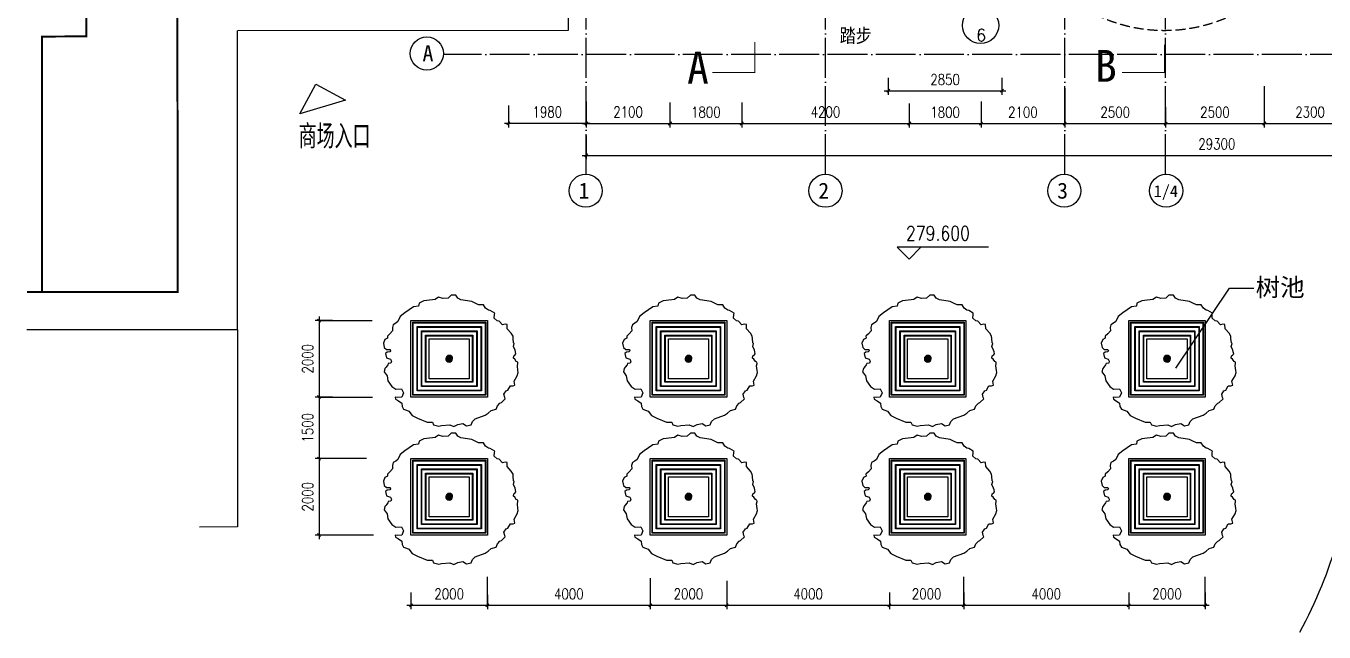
# Model space of a CAD drawing. Extents: x 249174 to 363784, y -3149 to 82603.
# Drawn here: x 249174 to 281724, y 42067 to 57269 of the extents above; entities that cross this region are included whole.
import ezdxf
from ezdxf.enums import TextEntityAlignment as Align

# ---------------------------------------------------------------- set-up
doc = ezdxf.new("R2010")
doc.units = 0
doc.header["$LTSCALE"] = 1000
doc.header["$MEASUREMENT"] = 0
doc.linetypes.add('DASH', pattern=[0.35, 0.25, -0.1])
doc.linetypes.add('DOTE', pattern=[2.42, 2, -0.2, 0.02, -0.2])
doc.layers.get('0').update_dxf_attribs({"linetype": 'CONTINUOUS'})
doc.layers.get('DEFPOINTS').update_dxf_attribs({"color": 6, "linetype": 'CONTINUOUS'})
for name, color, linetype in [('111', 4, 'CONTINUOUS'), ('3', 84, 'CONTINUOUS'), ('7', 7, 'CONTINUOUS'), ('BB', 5, 'CONTINUOUS'), ('DIM', 3, 'CONTINUOUS'), ('DOTE', 4, 'DOTE'), ('LAYER1', 7, 'CONTINUOUS'), ('LAYER7', 8, 'CONTINUOUS'), ('LAYER8', 84, 'CONTINUOUS'), ('PUB_TEXT', 7, 'CONTINUOUS'), ('WALL', 255, 'CONTINUOUS'), ('WINDOW', 84, 'CONTINUOUS'), ('字样', 2, 'CONTINUOUS')]:
    doc.layers.add(name, color=color, linetype=linetype)
doc.styles.add('DIM_FONT', font='SIMPLEX', dxfattribs={"width": 0.8})
doc.styles.add('HZ', font='txt', dxfattribs={"bigfont": 'hztxt'})
doc.styles.add('HZ1', font='txt', dxfattribs={"width": 0.75, "height": 8, "bigfont": 'HZTXT.SHX'})
doc.styles.add('HZTXT', font='SIMSUN.TTF')
doc.styles.add('STSL', font='TIMES.TTF')
doc.dimstyles.new('NORMAL', dxfattribs={"dimtxt": 200, "dimasz": 1, "dimexe": 250, "dimexo": 300, "dimgap": 150, "dimtad": 1, "dimdec": 0, "dimzin": 0, "dimtxsty": 'DIM_FONT', "dimblk": '_DIMX', "dimblk1": '_DIMX', "dimblk2": '_DIMX', "dimsah": 1, "dimcen": 100, "dimdle": 250, "dimclrd": 3, "dimclre": 3, "dimclrt": 7, "dimazin": 3, "dimtfac": 1, "dimtdec": 0, "dimtix": 1, "dimtmove": 0, "dimatfit": 3, "dimtolj": 1, "dimtzin": 0})

# ---------------------------------------------------------------- blocks, each defined once
blk = doc.blocks.new('_OBLIQUE')
at = {"color": 0, "linetype": 'BYBLOCK'}
blk.add_line((-0.5, -0.5), (0.5, 0.5), dxfattribs=at)
blk = doc.blocks.new('*D307')
at = {"color": 3, "linetype": 'BYBLOCK'}
for p, q in [((292221, -130478), (292221, -131515)), ((294519, -130478), (294519, -131515)), ((292121, -131415), (294619, -131415))]:
    blk.add_line(p, q, dxfattribs=at)
at = {"layer": 'DEFPOINTS', "color": 0, "linetype": 'BYBLOCK'}
for p in [(292221, -130378), (294519, -130378), (294519, -131415)]:
    blk.add_point(p, dxfattribs=at)
at = {"color": 3, "linetype": 'BYBLOCK', "xscale": 75, "yscale": 75, "zscale": 75, "rotation": 180}
blk.add_blockref('_OBLIQUE', (292221, -131415), dxfattribs=at)
at = {"color": 3, "linetype": 'BYBLOCK', "xscale": 75, "yscale": 75, "zscale": 75}
blk.add_blockref('_OBLIQUE', (294519, -131415), dxfattribs=at)
at = {"color": 7, "linetype": 'BYBLOCK', "insert": (293370, -131130), "char_height": 270, "attachment_point": 5, "style": 'DIM_FONT'}
blk.add_mtext('\\A1;2300', dxfattribs=at)
blk = doc.blocks.new('_DIMX')
blk.add_line((-150, 0), (150, 0))
at = {"const_width": 50}
blk.add_lwpolyline([(-70, -70), (70, 70)], dxfattribs=at)
blk = doc.blocks.new('*D295')
at = {"color": 3, "linetype": 'BYBLOCK'}
for p, q in [((275218, -131715), (275218, -132315)), ((304579, -131853), (304579, -132315)), ((275118, -132215), (304679, -132215))]:
    blk.add_line(p, q, dxfattribs=at)
at = {"layer": 'DEFPOINTS', "color": 0, "linetype": 'BYBLOCK'}
for p in [(275218, -131615), (304579, -131753), (304579, -132215)]:
    blk.add_point(p, dxfattribs=at)
at = {"color": 3, "linetype": 'BYBLOCK', "xscale": 75, "yscale": 75, "zscale": 75, "rotation": 180}
blk.add_blockref('_OBLIQUE', (275218, -132215), dxfattribs=at)
at = {"color": 3, "linetype": 'BYBLOCK', "xscale": 75, "yscale": 75, "zscale": 75}
blk.add_blockref('_OBLIQUE', (304579, -132215), dxfattribs=at)
at = {"color": 7, "linetype": 'BYBLOCK', "insert": (291032, -131930), "char_height": 270, "attachment_point": 5, "style": 'DIM_FONT'}
blk.add_mtext('\\A1;29300', dxfattribs=at)
blk = doc.blocks.new('A$C145008A3')
at = {"layer": 'LAYER7'}
h = blk.add_hatch(dxfattribs=at)
h.set_pattern_fill('ANSI31', color=256, style=0)
h.set_pattern_definition([(45, (-105682.65304, 2901.07891), (-0.08838834765, 0.08838834765), [])])
h.paths.add_polyline_path([(750, 672, 1), (678, 672, 1)])
blk.add_circle((714, 672), 36.4, dxfattribs=at)
at = {"layer": 'LAYER8'}
blk.add_lwpolyline([(683, 19), (593, 12), (562, 8), (507, 23), (496, 54), (440, 52), (337, 100), (281, 129), (246, 177), (219, 190), (189, 200), (175, 230), (172, 264), (137, 290), (106, 310), (103, 331), (72, 342), (49, 376), (51, 423), (69, 448), (108, 457), (111, 471), (99, 480), (72, 480), (53, 489), (55, 537), (92, 561), (99, 584), (90, 602), (60, 600), (53, 613), (30, 634), (16, 646), (0, 680), (23, 728), (23, 784), (54, 851), (89, 888), (151, 896), (164, 942), (136, 983), (95, 979), (67, 971), (67, 992), (94, 1017), (125, 1048), (122, 1083), (131, 1115), (159, 1129), (184, 1146), (211, 1198), (262, 1237), (356, 1300), (411, 1307), (418, 1339), (469, 1363), (501, 1363), (591, 1371), (628, 1396), (674, 1382), (730, 1383), (764, 1414), (813, 1414), (834, 1380), (868, 1359), (983, 1339), (1018, 1323), (1056, 1302), (1109, 1299), (1130, 1264), (1161, 1241), (1178, 1237), (1227, 1206), (1223, 1193), (1221, 1154), (1252, 1123), (1272, 1120), (1307, 1078), (1335, 1085), (1356, 1083), (1356, 1037), (1398, 989), (1416, 954), (1417, 931), (1420, 882), (1429, 859), (1431, 845), (1418, 833), (1405, 806), (1393, 792), (1401, 770), (1414, 765), (1429, 751), (1428, 731), (1427, 713), (1417, 670), (1431, 640), (1425, 632), (1430, 583), (1433, 560), (1421, 523), (1387, 469), (1394, 424), (1373, 418), (1345, 420), (1317, 374), (1297, 367), (1271, 332), (1280, 294), (1286, 281), (1242, 244), (1225, 237), (1199, 209), (1183, 171), (1132, 160), (1098, 134), (1066, 112), (955, 74), (924, 48), (909, 11), (861, 4), (822, 29), (767, 21), (724, 0)], close=True, dxfattribs=at)
blk = doc.blocks.new('A$C5CEE05E3')
at = {"layer": 'LAYER1', "xscale": 1.495, "yscale": 1.495, "zscale": 1.495}
blk.add_blockref('A$C145008A3', (0, 0), dxfattribs=at)
blk = doc.blocks.new('TREE-1')
at = {"layer": 'LAYER1'}
blk.add_lwpolyline([(799, -800), (-800, -800), (-800, 799), (799, 799)], close=True, dxfattribs=at)
at = {"layer": 'LAYER7'}
for points in [[(762, -762), (-762, -762), (-762, 762), (762, 762)], [(751, -752), (-752, -752), (-752, 751), (751, 751)], [(672, -672), (-672, -672), (-672, 672), (672, 672)], [(661, -662), (-662, -662), (-662, 661), (661, 661)], [(581, -582), (-582, -582), (-582, 581), (581, 581)], [(571, -572), (-572, -572), (-572, 571), (571, 571)], [(491, -492), (-492, -492), (-492, 491), (491, 491)], [(481, -482), (-482, -482), (-482, 481), (481, 481)], [(419, -420), (-420, -420), (-420, 419), (419, 419)]]:
    blk.add_lwpolyline(points, close=True, dxfattribs=at)
at = {"layer": 'LAYER7', "xscale": -1.3, "yscale": 1.3, "zscale": 1.3, "rotation": 190.6488377411319}
blk.add_blockref('A$C5CEE05E3', (-1605, 1027), dxfattribs=at)
blk = doc.blocks.new('A$C269D3559')
at = {"layer": 'DOTE', "linetype": 'BYBLOCK', "xscale": 1.2, "yscale": 1.2, "zscale": 1.2}
blk.add_blockref('TREE-1', (1653, 1696), dxfattribs=at)
blk = doc.blocks.new('*D312')
at = {"color": 3, "linetype": 'BYBLOCK'}
for p, q in [((276823, -142819), (276823, -143600)), ((278742, -142885), (278742, -143600)), ((276723, -143500), (278842, -143500))]:
    blk.add_line(p, q, dxfattribs=at)
at = {"layer": 'DEFPOINTS', "color": 0, "linetype": 'BYBLOCK'}
for p in [(276823, -142719), (278742, -142785), (278742, -143500)]:
    blk.add_point(p, dxfattribs=at)
at = {"color": 3, "linetype": 'BYBLOCK', "xscale": 75, "yscale": 75, "zscale": 75, "rotation": 180}
blk.add_blockref('_OBLIQUE', (276823, -143500), dxfattribs=at)
at = {"color": 3, "linetype": 'BYBLOCK', "xscale": 75, "yscale": 75, "zscale": 75}
blk.add_blockref('_OBLIQUE', (278742, -143500), dxfattribs=at)
at = {"color": 7, "linetype": 'BYBLOCK', "insert": (277782, -143215), "char_height": 270, "attachment_point": 5, "style": 'DIM_FONT'}
blk.add_mtext('\\A1;2000', dxfattribs=at)
blk = doc.blocks.new('*D283')
at = {"color": 3, "linetype": 'BYBLOCK'}
for p, q in [((275218, -130863), (275218, -131513)), ((277318, -130886), (277318, -131513)), ((275118, -131413), (277418, -131413))]:
    blk.add_line(p, q, dxfattribs=at)
at = {"layer": 'DEFPOINTS', "color": 0, "linetype": 'BYBLOCK'}
for p in [(275218, -130763), (277318, -130786), (277318, -131413)]:
    blk.add_point(p, dxfattribs=at)
at = {"color": 3, "linetype": 'BYBLOCK', "xscale": 75, "yscale": 75, "zscale": 75, "rotation": 180}
blk.add_blockref('_OBLIQUE', (275218, -131413), dxfattribs=at)
at = {"color": 3, "linetype": 'BYBLOCK', "xscale": 75, "yscale": 75, "zscale": 75}
blk.add_blockref('_OBLIQUE', (277318, -131413), dxfattribs=at)
at = {"color": 7, "linetype": 'BYBLOCK', "insert": (276268, -131128), "char_height": 270, "attachment_point": 5, "style": 'DIM_FONT'}
blk.add_mtext('\\A1;2100', dxfattribs=at)
blk = doc.blocks.new('*D281')
at = {"color": 3, "linetype": 'BYBLOCK'}
for p, q in [((268854, -136358), (268418, -136358)), ((268518, -136258), (268518, -138377)), ((268854, -138277), (268418, -138277))]:
    blk.add_line(p, q, dxfattribs=at)
at = {"layer": 'DEFPOINTS', "color": 0, "linetype": 'BYBLOCK'}
for p in [(268954, -136358), (268518, -138277), (268954, -138277)]:
    blk.add_point(p, dxfattribs=at)
at = {"color": 3, "linetype": 'BYBLOCK', "xscale": 75, "yscale": 75, "zscale": 75}
for p, rotation in [((268518, -136358), 90), ((268518, -138277), 270)]:
    blk.add_blockref('_OBLIQUE', p, dxfattribs=dict(at, rotation=rotation))
at = {"color": 7, "linetype": 'BYBLOCK', "insert": (268233, -137317), "char_height": 270, "attachment_point": 5, "rotation": 90, "style": 'DIM_FONT'}
blk.add_mtext('\\A1;2000', dxfattribs=at)
blk = doc.blocks.new('*D280')
at = {"color": 3, "linetype": 'BYBLOCK'}
for p, q in [((269710, -139819), (268418, -139819)), ((268518, -139719), (268518, -141838)), ((269882, -141738), (268418, -141738))]:
    blk.add_line(p, q, dxfattribs=at)
at = {"layer": 'DEFPOINTS', "color": 0, "linetype": 'BYBLOCK'}
for p in [(269810, -139819), (268518, -141738), (269982, -141738)]:
    blk.add_point(p, dxfattribs=at)
at = {"color": 3, "linetype": 'BYBLOCK', "xscale": 75, "yscale": 75, "zscale": 75}
for p, rotation in [((268518, -139819), 90), ((268518, -141738), 270)]:
    blk.add_blockref('_OBLIQUE', p, dxfattribs=dict(at, rotation=rotation))
at = {"color": 7, "linetype": 'BYBLOCK', "insert": (268233, -140778), "char_height": 270, "attachment_point": 5, "rotation": 90, "style": 'DIM_FONT'}
blk.add_mtext('\\A1;2000', dxfattribs=at)
blk = doc.blocks.new('*D282')
at = {"color": 3, "linetype": 'BYBLOCK'}
for p, q in [((268854, -138277), (268418, -138277)), ((268518, -138177), (268518, -139919)), ((268854, -139819), (268418, -139819))]:
    blk.add_line(p, q, dxfattribs=at)
at = {"layer": 'DEFPOINTS', "color": 0, "linetype": 'BYBLOCK'}
for p in [(268954, -138277), (268518, -139819), (268954, -139819)]:
    blk.add_point(p, dxfattribs=at)
at = {"color": 3, "linetype": 'BYBLOCK', "xscale": 75, "yscale": 75, "zscale": 75}
for p, rotation in [((268518, -138277), 90), ((268518, -139819), 270)]:
    blk.add_blockref('_OBLIQUE', p, dxfattribs=dict(at, rotation=rotation))
at = {"color": 7, "linetype": 'BYBLOCK', "insert": (268233, -139048), "char_height": 270, "attachment_point": 5, "rotation": 90, "style": 'DIM_FONT'}
blk.add_mtext('\\A1;1500', dxfattribs=at)
blk = doc.blocks.new('*D311')
at = {"color": 3, "linetype": 'BYBLOCK'}
for p, q in [((270823, -143181), (270823, -143600)), ((270723, -143500), (272842, -143500)), ((272742, -143235), (272742, -143600))]:
    blk.add_line(p, q, dxfattribs=at)
at = {"layer": 'DEFPOINTS', "color": 0, "linetype": 'BYBLOCK'}
for p in [(270823, -143081), (272742, -143135), (272742, -143500)]:
    blk.add_point(p, dxfattribs=at)
at = {"color": 3, "linetype": 'BYBLOCK', "xscale": 75, "yscale": 75, "zscale": 75, "rotation": 180}
blk.add_blockref('_OBLIQUE', (270823, -143500), dxfattribs=at)
at = {"color": 3, "linetype": 'BYBLOCK', "xscale": 75, "yscale": 75, "zscale": 75}
blk.add_blockref('_OBLIQUE', (272742, -143500), dxfattribs=at)
at = {"color": 7, "linetype": 'BYBLOCK', "insert": (271782, -143215), "char_height": 270, "attachment_point": 5, "style": 'DIM_FONT'}
blk.add_mtext('\\A1;2000', dxfattribs=at)
blk = doc.blocks.new('*D310')
at = {"color": 3, "linetype": 'BYBLOCK'}
for p, q in [((276823, -142885), (276823, -143600)), ((272642, -143500), (276923, -143500)), ((272742, -143235), (272742, -143600))]:
    blk.add_line(p, q, dxfattribs=at)
at = {"layer": 'DEFPOINTS', "color": 0, "linetype": 'BYBLOCK'}
for p in [(276823, -142785), (272742, -143135), (276823, -143500)]:
    blk.add_point(p, dxfattribs=at)
at = {"color": 3, "linetype": 'BYBLOCK', "xscale": 75, "yscale": 75, "zscale": 75, "rotation": 180}
blk.add_blockref('_OBLIQUE', (272742, -143500), dxfattribs=at)
at = {"color": 3, "linetype": 'BYBLOCK', "xscale": 75, "yscale": 75, "zscale": 75}
blk.add_blockref('_OBLIQUE', (276823, -143500), dxfattribs=at)
at = {"color": 7, "linetype": 'BYBLOCK', "insert": (274782, -143215), "char_height": 270, "attachment_point": 5, "style": 'DIM_FONT'}
blk.add_mtext('\\A1;4000', dxfattribs=at)
blk = doc.blocks.new('*D284')
at = {"color": 3, "linetype": 'BYBLOCK'}
for p, q in [((273266, -130961), (273266, -131513)), ((275218, -130961), (275218, -131513)), ((275318, -131413), (273166, -131413))]:
    blk.add_line(p, q, dxfattribs=at)
at = {"layer": 'DEFPOINTS', "color": 0, "linetype": 'BYBLOCK'}
for p in [(273266, -130861), (275218, -130861), (273266, -131413)]:
    blk.add_point(p, dxfattribs=at)
at = {"color": 3, "linetype": 'BYBLOCK', "xscale": 75, "yscale": 75, "zscale": 75, "rotation": 180}
blk.add_blockref('_OBLIQUE', (273266, -131413), dxfattribs=at)
at = {"color": 3, "linetype": 'BYBLOCK', "xscale": 75, "yscale": 75, "zscale": 75}
blk.add_blockref('_OBLIQUE', (275218, -131413), dxfattribs=at)
at = {"color": 7, "linetype": 'BYBLOCK', "insert": (274242, -131128), "char_height": 270, "attachment_point": 5, "style": 'DIM_FONT'}
blk.add_mtext('\\A1;1980', dxfattribs=at)
blk = doc.blocks.new('*D313')
at = {"color": 3, "linetype": 'BYBLOCK'}
for p, q in [((284684, -143181), (284684, -143600)), ((288823, -143181), (288823, -143600)), ((284584, -143500), (288923, -143500))]:
    blk.add_line(p, q, dxfattribs=at)
at = {"layer": 'DEFPOINTS', "color": 0, "linetype": 'BYBLOCK'}
for p in [(284684, -143081), (288823, -143081), (288823, -143500)]:
    blk.add_point(p, dxfattribs=at)
at = {"color": 3, "linetype": 'BYBLOCK', "xscale": 75, "yscale": 75, "zscale": 75, "rotation": 180}
blk.add_blockref('_OBLIQUE', (284684, -143500), dxfattribs=at)
at = {"color": 3, "linetype": 'BYBLOCK', "xscale": 75, "yscale": 75, "zscale": 75}
blk.add_blockref('_OBLIQUE', (288823, -143500), dxfattribs=at)
at = {"color": 7, "linetype": 'BYBLOCK', "insert": (286754, -143215), "char_height": 270, "attachment_point": 5, "style": 'DIM_FONT'}
blk.add_mtext('\\A1;4000', dxfattribs=at)
blk = doc.blocks.new('*D314')
at = {"color": 3, "linetype": 'BYBLOCK'}
for p, q in [((282823, -143181), (282823, -143600)), ((284684, -143178), (284684, -143600)), ((282723, -143500), (284784, -143500))]:
    blk.add_line(p, q, dxfattribs=at)
at = {"layer": 'DEFPOINTS', "color": 0, "linetype": 'BYBLOCK'}
for p in [(282823, -143081), (284684, -143078), (284684, -143500)]:
    blk.add_point(p, dxfattribs=at)
at = {"color": 3, "linetype": 'BYBLOCK', "xscale": 75, "yscale": 75, "zscale": 75, "rotation": 180}
blk.add_blockref('_OBLIQUE', (282823, -143500), dxfattribs=at)
at = {"color": 3, "linetype": 'BYBLOCK', "xscale": 75, "yscale": 75, "zscale": 75}
blk.add_blockref('_OBLIQUE', (284684, -143500), dxfattribs=at)
at = {"color": 7, "linetype": 'BYBLOCK', "insert": (283754, -143215), "char_height": 270, "attachment_point": 5, "style": 'DIM_FONT'}
blk.add_mtext('\\A1;2000', dxfattribs=at)
blk = doc.blocks.new('*D316')
at = {"color": 3, "linetype": 'BYBLOCK'}
for p, q in [((278742, -142885), (278742, -143600)), ((282823, -143181), (282823, -143600)), ((278642, -143500), (282923, -143500))]:
    blk.add_line(p, q, dxfattribs=at)
at = {"layer": 'DEFPOINTS', "color": 0, "linetype": 'BYBLOCK'}
for p in [(278742, -142785), (282823, -143081), (282823, -143500)]:
    blk.add_point(p, dxfattribs=at)
at = {"color": 3, "linetype": 'BYBLOCK', "xscale": 75, "yscale": 75, "zscale": 75, "rotation": 180}
blk.add_blockref('_OBLIQUE', (278742, -143500), dxfattribs=at)
at = {"color": 3, "linetype": 'BYBLOCK', "xscale": 75, "yscale": 75, "zscale": 75}
blk.add_blockref('_OBLIQUE', (282823, -143500), dxfattribs=at)
at = {"color": 7, "linetype": 'BYBLOCK', "insert": (280782, -143215), "char_height": 270, "attachment_point": 5, "style": 'DIM_FONT'}
blk.add_mtext('\\A1;4000', dxfattribs=at)
blk = doc.blocks.new('*D315')
at = {"color": 3, "linetype": 'BYBLOCK'}
for p, q in [((288823, -143181), (288823, -143600)), ((290742, -143181), (290742, -143600)), ((288723, -143500), (290842, -143500))]:
    blk.add_line(p, q, dxfattribs=at)
at = {"layer": 'DEFPOINTS', "color": 0, "linetype": 'BYBLOCK'}
for p in [(288823, -143081), (290742, -143081), (290742, -143500)]:
    blk.add_point(p, dxfattribs=at)
at = {"color": 3, "linetype": 'BYBLOCK', "xscale": 75, "yscale": 75, "zscale": 75, "rotation": 180}
blk.add_blockref('_OBLIQUE', (288823, -143500), dxfattribs=at)
at = {"color": 3, "linetype": 'BYBLOCK', "xscale": 75, "yscale": 75, "zscale": 75}
blk.add_blockref('_OBLIQUE', (290742, -143500), dxfattribs=at)
at = {"color": 7, "linetype": 'BYBLOCK', "insert": (289782, -143215), "char_height": 270, "attachment_point": 5, "style": 'DIM_FONT'}
blk.add_mtext('\\A1;2000', dxfattribs=at)
blk = doc.blocks.new('*D292')
at = {"color": 3, "linetype": 'BYBLOCK'}
for p, q in [((283318, -130914), (283318, -131519)), ((285118, -130863), (285118, -131519)), ((283218, -131419), (285218, -131419))]:
    blk.add_line(p, q, dxfattribs=at)
at = {"layer": 'DEFPOINTS', "color": 0, "linetype": 'BYBLOCK'}
for p in [(283318, -130814), (285118, -130763), (285118, -131419)]:
    blk.add_point(p, dxfattribs=at)
at = {"color": 3, "linetype": 'BYBLOCK', "xscale": 75, "yscale": 75, "zscale": 75, "rotation": 180}
blk.add_blockref('_OBLIQUE', (283318, -131419), dxfattribs=at)
at = {"color": 3, "linetype": 'BYBLOCK', "xscale": 75, "yscale": 75, "zscale": 75}
blk.add_blockref('_OBLIQUE', (285118, -131419), dxfattribs=at)
at = {"color": 7, "linetype": 'BYBLOCK', "insert": (284218, -131134), "char_height": 270, "attachment_point": 5, "style": 'DIM_FONT'}
blk.add_mtext('\\A1;1800', dxfattribs=at)
blk = doc.blocks.new('*D306')
at = {"color": 3, "linetype": 'BYBLOCK'}
for p, q in [((282793, -130269), (282793, -130697)), ((285643, -130269), (285643, -130697)), ((282693, -130597), (285743, -130597))]:
    blk.add_line(p, q, dxfattribs=at)
at = {"layer": 'DEFPOINTS', "color": 0, "linetype": 'BYBLOCK'}
for p in [(282793, -130169), (285643, -130169), (285643, -130597)]:
    blk.add_point(p, dxfattribs=at)
at = {"color": 3, "linetype": 'BYBLOCK', "xscale": 75, "yscale": 75, "zscale": 75, "rotation": 180}
blk.add_blockref('_OBLIQUE', (282793, -130597), dxfattribs=at)
at = {"color": 3, "linetype": 'BYBLOCK', "xscale": 75, "yscale": 75, "zscale": 75}
blk.add_blockref('_OBLIQUE', (285643, -130597), dxfattribs=at)
at = {"color": 7, "linetype": 'BYBLOCK', "insert": (284218, -130312), "char_height": 270, "attachment_point": 5, "style": 'DIM_FONT'}
blk.add_mtext('\\A1;2850', dxfattribs=at)
blk = doc.blocks.new('*D290')
at = {"color": 3, "linetype": 'BYBLOCK'}
for p, q in [((287218, -130663), (287218, -131519)), ((285118, -130863), (285118, -131519)), ((285018, -131419), (287318, -131419))]:
    blk.add_line(p, q, dxfattribs=at)
at = {"layer": 'DEFPOINTS', "color": 0, "linetype": 'BYBLOCK'}
for p in [(285118, -130763), (287218, -130563), (287218, -131419)]:
    blk.add_point(p, dxfattribs=at)
at = {"color": 3, "linetype": 'BYBLOCK', "xscale": 75, "yscale": 75, "zscale": 75, "rotation": 180}
blk.add_blockref('_OBLIQUE', (285118, -131419), dxfattribs=at)
at = {"color": 3, "linetype": 'BYBLOCK', "xscale": 75, "yscale": 75, "zscale": 75}
blk.add_blockref('_OBLIQUE', (287218, -131419), dxfattribs=at)
at = {"color": 7, "linetype": 'BYBLOCK', "insert": (286168, -131134), "char_height": 270, "attachment_point": 5, "style": 'DIM_FONT'}
blk.add_mtext('\\A1;2100', dxfattribs=at)
blk = doc.blocks.new('*D279')
at = {"color": 3, "linetype": 'BYBLOCK'}
for p, q in [((277318, -130886), (277318, -131518)), ((279118, -130886), (279118, -131518)), ((277218, -131418), (279218, -131418))]:
    blk.add_line(p, q, dxfattribs=at)
at = {"layer": 'DEFPOINTS', "color": 0, "linetype": 'BYBLOCK'}
for p in [(277318, -130786), (279118, -130786), (279118, -131418)]:
    blk.add_point(p, dxfattribs=at)
at = {"color": 3, "linetype": 'BYBLOCK', "xscale": 75, "yscale": 75, "zscale": 75, "rotation": 180}
blk.add_blockref('_OBLIQUE', (277318, -131418), dxfattribs=at)
at = {"color": 3, "linetype": 'BYBLOCK', "xscale": 75, "yscale": 75, "zscale": 75}
blk.add_blockref('_OBLIQUE', (279118, -131418), dxfattribs=at)
at = {"color": 7, "linetype": 'BYBLOCK', "insert": (278218, -131133), "char_height": 270, "attachment_point": 5, "style": 'DIM_FONT'}
blk.add_mtext('\\A1;1800', dxfattribs=at)
blk = doc.blocks.new('*D293')
at = {"color": 3, "linetype": 'BYBLOCK'}
for p, q in [((279118, -130886), (279118, -131513)), ((283318, -130914), (283318, -131513)), ((279018, -131413), (283418, -131413))]:
    blk.add_line(p, q, dxfattribs=at)
at = {"layer": 'DEFPOINTS', "color": 0, "linetype": 'BYBLOCK'}
for p in [(279118, -130786), (283318, -130814), (283318, -131413)]:
    blk.add_point(p, dxfattribs=at)
at = {"color": 3, "linetype": 'BYBLOCK', "xscale": 75, "yscale": 75, "zscale": 75, "rotation": 180}
blk.add_blockref('_OBLIQUE', (279118, -131413), dxfattribs=at)
at = {"color": 3, "linetype": 'BYBLOCK', "xscale": 75, "yscale": 75, "zscale": 75}
blk.add_blockref('_OBLIQUE', (283318, -131413), dxfattribs=at)
at = {"color": 7, "linetype": 'BYBLOCK', "insert": (281218, -131128), "char_height": 270, "attachment_point": 5, "style": 'DIM_FONT'}
blk.add_mtext('\\A1;4200', dxfattribs=at)
blk = doc.blocks.new('*D291')
at = {"color": 3, "linetype": 'BYBLOCK'}
for p, q in [((287218, -130531), (287218, -131519)), ((289747, -131004), (289747, -131519)), ((287118, -131419), (289847, -131419))]:
    blk.add_line(p, q, dxfattribs=at)
at = {"layer": 'DEFPOINTS', "color": 0, "linetype": 'BYBLOCK'}
for p in [(287218, -130431), (289747, -130904), (289747, -131419)]:
    blk.add_point(p, dxfattribs=at)
at = {"color": 3, "linetype": 'BYBLOCK', "xscale": 75, "yscale": 75, "zscale": 75, "rotation": 180}
blk.add_blockref('_OBLIQUE', (287218, -131419), dxfattribs=at)
at = {"color": 3, "linetype": 'BYBLOCK', "xscale": 75, "yscale": 75, "zscale": 75}
blk.add_blockref('_OBLIQUE', (289747, -131419), dxfattribs=at)
at = {"color": 7, "linetype": 'BYBLOCK', "insert": (288483, -131134), "char_height": 270, "attachment_point": 5, "style": 'DIM_FONT'}
blk.add_mtext('\\A1;2500', dxfattribs=at)
blk = doc.blocks.new('*D287')
at = {"color": 3, "linetype": 'BYBLOCK'}
for p, q in [((292221, -130778), (292221, -131519)), ((289747, -131004), (289747, -131519)), ((289647, -131419), (292321, -131419))]:
    blk.add_line(p, q, dxfattribs=at)
at = {"layer": 'DEFPOINTS', "color": 0, "linetype": 'BYBLOCK'}
for p in [(292221, -130678), (289747, -130904), (292221, -131419)]:
    blk.add_point(p, dxfattribs=at)
at = {"color": 3, "linetype": 'BYBLOCK', "xscale": 75, "yscale": 75, "zscale": 75, "rotation": 180}
blk.add_blockref('_OBLIQUE', (289747, -131419), dxfattribs=at)
at = {"color": 3, "linetype": 'BYBLOCK', "xscale": 75, "yscale": 75, "zscale": 75}
blk.add_blockref('_OBLIQUE', (292221, -131419), dxfattribs=at)
at = {"color": 7, "linetype": 'BYBLOCK', "insert": (290984, -131134), "char_height": 270, "attachment_point": 5, "style": 'DIM_FONT'}
blk.add_mtext('\\A1;2500', dxfattribs=at)

msp = doc.modelspace()

# ---------------------------------------------------------------- linework, layer by layer
at = {"layer": '111', "linetype": 'BYBLOCK'}
for p, q in [((278009.8, 48682.4), (279349.6, 50691.4)), ((279349.6, 50691.4), (279962.1, 50691.4))]:
    msp.add_line(p, q, dxfattribs=at)
at = {"layer": '111', "linetype": 'BYBLOCK', "const_width": 25}
for points in [[(266389, 56103.9), (267450, 56103.9), (267450, 56865.7)], [(276660, 56103.9), (277721, 56103.9), (277721, 56801)]]:
    msp.add_lwpolyline(points, dxfattribs=at)
at = {"layer": '3'}
for p, q in [((273309.5, 51717.3), (271020.6, 51717.3)), ((271020.6, 51717.3), (271318.7, 51423.7)), ((271318.7, 51423.7), (271616.8, 51717.3)), ((254477.2, 49647.7), (249199.2, 49647.7)), ((254477.2, 44702.8), (253529.3, 44700.2))]:
    msp.add_line(p, q, dxfattribs=at)
at = {"layer": 'BB'}
msp.add_arc((270550.4, 47747.4), 12000, 331.74822, 356.15941, dxfattribs=at)
at = {"layer": 'DEFPOINTS', "color": 0, "linetype": 'BYBLOCK'}
for p in [(266746.4, 49880.9), (270827.6, 49880.9)]:
    msp.add_point(p, dxfattribs=at)
at = {"layer": 'DIM', "linetype": 'BYBLOCK'}
for p, q in [((256522.7, 49879.4), (257853.4, 49879.4)), ((256508.2, 47962.1), (257867.7, 47962.1)), ((260746.4, 42738.9), (260746.4, 43454.1)), ((272688.8, 42738.9), (272688.8, 43454.1)), ((278746.4, 42707.9), (278746.4, 43454.1))]:
    msp.add_line(p, q, dxfattribs=at)
at = {"layer": 'DOTE', "linetype": 'BYBLOCK'}
msp.add_line((254477.2, 49647.7), (254477.2, 44702.8), dxfattribs=at)
at = {"layer": 'LAYER7', "linetype": 'DOTE', "ltscale": 0.5}
for p, q in [((263222.8, 53551.4), (263222.8, 76021.3)), ((269222.8, 53550.8), (269222.8, 76021.3)), ((275222.8, 53550.8), (275222.8, 76021.3)), ((277751.4, 53550.7), (277751.4, 69253.3)), ((295683.8, 56550.5), (259640.6, 56550.5))]:
    msp.add_line(p, q, dxfattribs=at)
at = {"layer": 'LAYER7', "linetype": 'BYBLOCK'}
for centre in [(259226.4, 56579.1), (263210.2, 53136.5), (269221.7, 53135.6), (275210.2, 53135.8), (277766.8, 53135.8)]:
    msp.add_circle(centre, 415.2, dxfattribs=at)
at = {"layer": 'WALL'}
for p, q in [((262758.5, 76764.5), (262772.8, 57154.4)), ((262772.8, 57154.4), (254477.2, 57148.4)), ((254477.2, 49647.7), (254477.2, 57148.4)), ((256038.8, 55067.5), (256445.6, 55812.2)), ((256445.6, 55812.2), (257190.3, 55405.4)), ((257190.3, 55405.4), (256038.8, 55067.5))]:
    msp.add_line(p, q, dxfattribs=at)
at = {"layer": 'WALL', "const_width": 50}
for points in [[(249577.6, 50595.9), (249572.9, 57004.1), (250691.2, 57004.9), (250689.2, 59770.8), (249618.1, 59770.1), (249614.9, 64267), (249199.2, 64266.7)], [(249199.2, 50595.9), (252977.5, 50595.9), (252971, 59547.3), (257371, 59550.5)]]:
    msp.add_lwpolyline(points, dxfattribs=at)
at = {"layer": 'WINDOW', "linetype": 'DASH'}
msp.add_circle((277722.8, 61050.5), 3900, dxfattribs=at)
at = {"layer": '字样', "linetype": 'BYBLOCK'}
msp.add_circle((273112.4, 57284.3), 454.7, dxfattribs=at)

# ---------------------------------------------------------------- block references
at = {"layer": 'DOTE', "linetype": 'BYBLOCK'}
for p in [(258134.3, 47225.2), (264134.3, 47225.2), (270134.3, 47225.2), (276134.3, 47225.2), (258134.3, 43764.2), (264134.3, 43764.2), (270134.3, 43764.2), (276134.3, 43764.2)]:
    msp.add_blockref('A$C269D3559', p, dxfattribs=at)

# ---------------------------------------------------------------- texts
at = {"layer": '111', "linetype": 'BYBLOCK'}
for s, height, style, p in [('B', 800, 'HZTXT', (275983.4, 55868.1)), ('树池', 450, 'STSL', (280008.7, 50489.8))]:
    msp.add_text(s, height=height, dxfattribs=dict(at, style=style)).set_placement(p)
at = {"layer": '111', "linetype": 'BYBLOCK', "style": 'HZTXT', "text_generation_flag": 2}
msp.add_text('A', height=800, dxfattribs=at).set_placement((266296.5, 55820.7))
at = {"layer": '7', "color": 7, "linetype": 'DASH', "style": 'HZ1', "width": 0.75}
msp.add_text('商场入口', height=600, dxfattribs=at).set_placement((256913.5, 54527.2), align=Align.MIDDLE)
at = {"layer": 'PUB_TEXT', "linetype": 'CONTINUOUS', "style": 'HZTXT'}
for s, height, p in [('A', 400, (259119, 56385.3)), ('1', 400, (263031.5, 52938.4)), ('2', 400, (269043, 52937.5)), ('3', 400, (275031.5, 52937.8)), ('1/4', 300, (277451.5, 52975))]:
    msp.add_text(s, height=height, dxfattribs=at).set_placement(p)
at = {"layer": 'PUB_TEXT', "linetype": 'CONTINUOUS', "style": 'DIM_FONT', "width": 0.8}
msp.add_text('279.600', height=360, dxfattribs=at).set_placement((271239.5, 51890.3))
at = {"layer": '字样', "linetype": 'BYBLOCK', "style": 'HZ'}
for s, height, p in [('踏步', 400, (269580.9, 56811.9)), ('6', 300, (272997.8, 56888.3))]:
    msp.add_text(s, height=height, dxfattribs=at).set_placement(p)

# ---------------------------------------------------------------- dimensions: what is measured, and where the dimension line sits
at = {"layer": 'DIM', "linetype": 'BYBLOCK'}
for base, p1, p2, picture, middle in [((273647.8, 55641.8), (270797.8, 56069.6), (273647.8, 56069.6), '*D306', (272222.8, 55926.8)), ((275222.8, 54819.6), (273122.8, 55475.7), (275222.8, 55675.7), '*D290', (274172.8, 55104.6)), ((265322.8, 54825.7), (263222.8, 55475.7), (265322.8, 55452.3), '*D283', (264272.8, 55110.7)), ((267122.8, 54821), (265322.8, 55452.3), (267122.8, 55452.3), '*D279', (266222.8, 55106)), ((271322.8, 54825.7), (267122.8, 55452.3), (271322.8, 55425.2), '*D293', (269222.8, 55110.7)), ((273122.8, 54819.6), (271322.8, 55425.2), (273122.8, 55475.7), '*D292', (272222.8, 55104.6))]:
    dim = msp.add_linear_dim(base=base, p1=p1, p2=p2, dimstyle='NORMAL', override={"dimtxt": 270, "dimasz": 75, "dimexe": 100, "dimexo": 100, "dimblk1": 'OBLIQUE', "dimblk2": 'OBLIQUE', "dimdle": 100}, dxfattribs=at)
    dim.commit()
    dim.dimension.update_dxf_attribs({"geometry": picture, "text_midpoint": middle, "insert": (-11995.4, 186238.8)})
for base, p1, p2, text, picture, middle in [((277751.8, 54819.6), (275222.8, 55807.4), (277751.8, 55335.2), '2500', '*D291', (276487.3, 55104.6)), ((282523.4, 54823.6), (280225.1, 55860.3), (282523.4, 55860.3), '2300', '*D307', (281374.3, 55108.6)), ((261271, 54825.7), (263222.8, 55377.5), (261271, 55377.5), '1980', '*D284', (262246.9, 55110.7)), ((280225.1, 54819.6), (277751.8, 55335.2), (280225.1, 55560.3), '2500', '*D287', (278988.5, 55104.6)), ((270827.6, 42738.9), (266746.4, 43454.1), (270827.6, 43157.9), '4000', '*D316', (268787, 43023.9))]:
    dim = msp.add_linear_dim(base=base, p1=p1, p2=p2, text=text, dimstyle='NORMAL', override={"dimtxt": 270, "dimasz": 75, "dimexe": 100, "dimexo": 100, "dimblk1": 'OBLIQUE', "dimblk2": 'OBLIQUE', "dimdle": 100}, dxfattribs=at)
    dim.commit()
    dim.dimension.update_dxf_attribs({"geometry": picture, "text_midpoint": middle, "insert": (-11995.4, 186238.8)})
dim = msp.add_linear_dim(base=(292583.4, 54023.9), p1=(263222.8, 54624.1), p2=(292583.4, 54486.2), text='29300', dimstyle='NORMAL', override={"dimtxt": 270, "dimasz": 75, "dimexe": 100, "dimexo": 100, "dimblk1": 'OBLIQUE', "dimblk2": 'OBLIQUE', "dimdle": 100}, dxfattribs=at)
dim.commit()
dim.dimension.update_dxf_attribs({"geometry": '*D295', "text_midpoint": (279036.4, 54308.9), "dimtype": 128, "insert": (-11995.4, 186238.8)})
for base, p1, p2, angle, text, picture, middle in [((256522.7, 47962.1), (256958.2, 49880.9), (256958.2, 47962.1), 90, '2000', '*D281', (256237.7, 48921.5)), ((256522.7, 46419.9), (256958.2, 47962.1), (256958.2, 46419.9), 90, '1500', '*D282', (256237.7, 47191)), ((256522.7, 44501.1), (257814.8, 46419.9), (257986.3, 44501.1), 90, '2000', '*D280', (256237.7, 45460.5)), ((264827.6, 42738.9), (260746.4, 43103.4), (264827.6, 43454.1), 180, '4000', '*D310', (262787, 43023.9)), ((266746.4, 42738.9), (264827.6, 43520), (266746.4, 43454.1), 180, '2000', '*D312', (265787, 43023.9)), ((260746.4, 42738.9), (258827.6, 43157.9), (260746.4, 43103.4), 180, '2000', '*D311', (259787, 43023.9)), ((272688.8, 42738.9), (270827.6, 43157.9), (272688.8, 43161), 180, '2000', '*D314', (271758.2, 43023.9)), ((276827.6, 42738.9), (272688.8, 43157.9), (276827.6, 43157.9), 180, '4000', '*D313', (274758.2, 43023.9)), ((278746.4, 42738.9), (276827.6, 43157.9), (278746.4, 43157.9), 180, '2000', '*D315', (277787, 43023.9))]:
    dim = msp.add_linear_dim(base=base, p1=p1, p2=p2, angle=angle, text=text, dimstyle='NORMAL', override={"dimtxt": 270, "dimasz": 75, "dimexe": 100, "dimexo": 100, "dimblk1": 'OBLIQUE', "dimblk2": 'OBLIQUE', "dimdle": 100}, dxfattribs=at)
    dim.commit()
    dim.dimension.update_dxf_attribs({"geometry": picture, "text_midpoint": middle, "insert": (-11995.4, 186238.8)})

doc.saveas('drawing.dxf')
